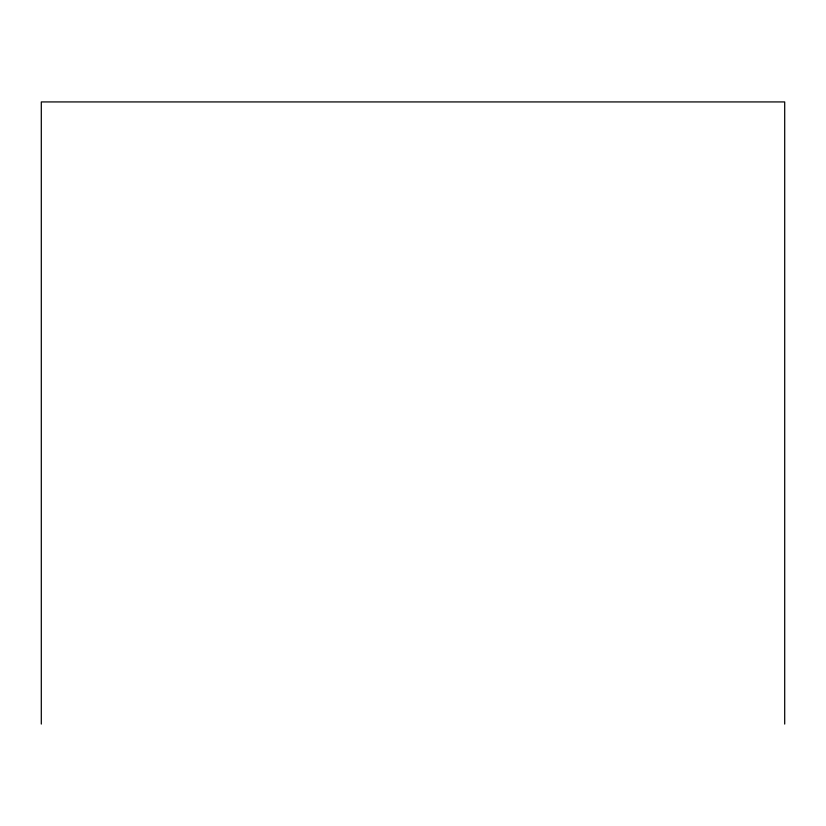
<?xml version="1.0" encoding="UTF-8"?>
<svg xmlns="http://www.w3.org/2000/svg" width="826" height="826" viewBox="0 0 826 826"><rect width="100%" height="100%" fill="white"/><g stroke="black" fill="none" stroke-linecap="round" stroke-linejoin="round"><path stroke-width="1.24" d="M784.7 724.072L784.7 101.928L41.3 101.928L41.3 724.072"/></g></svg>
